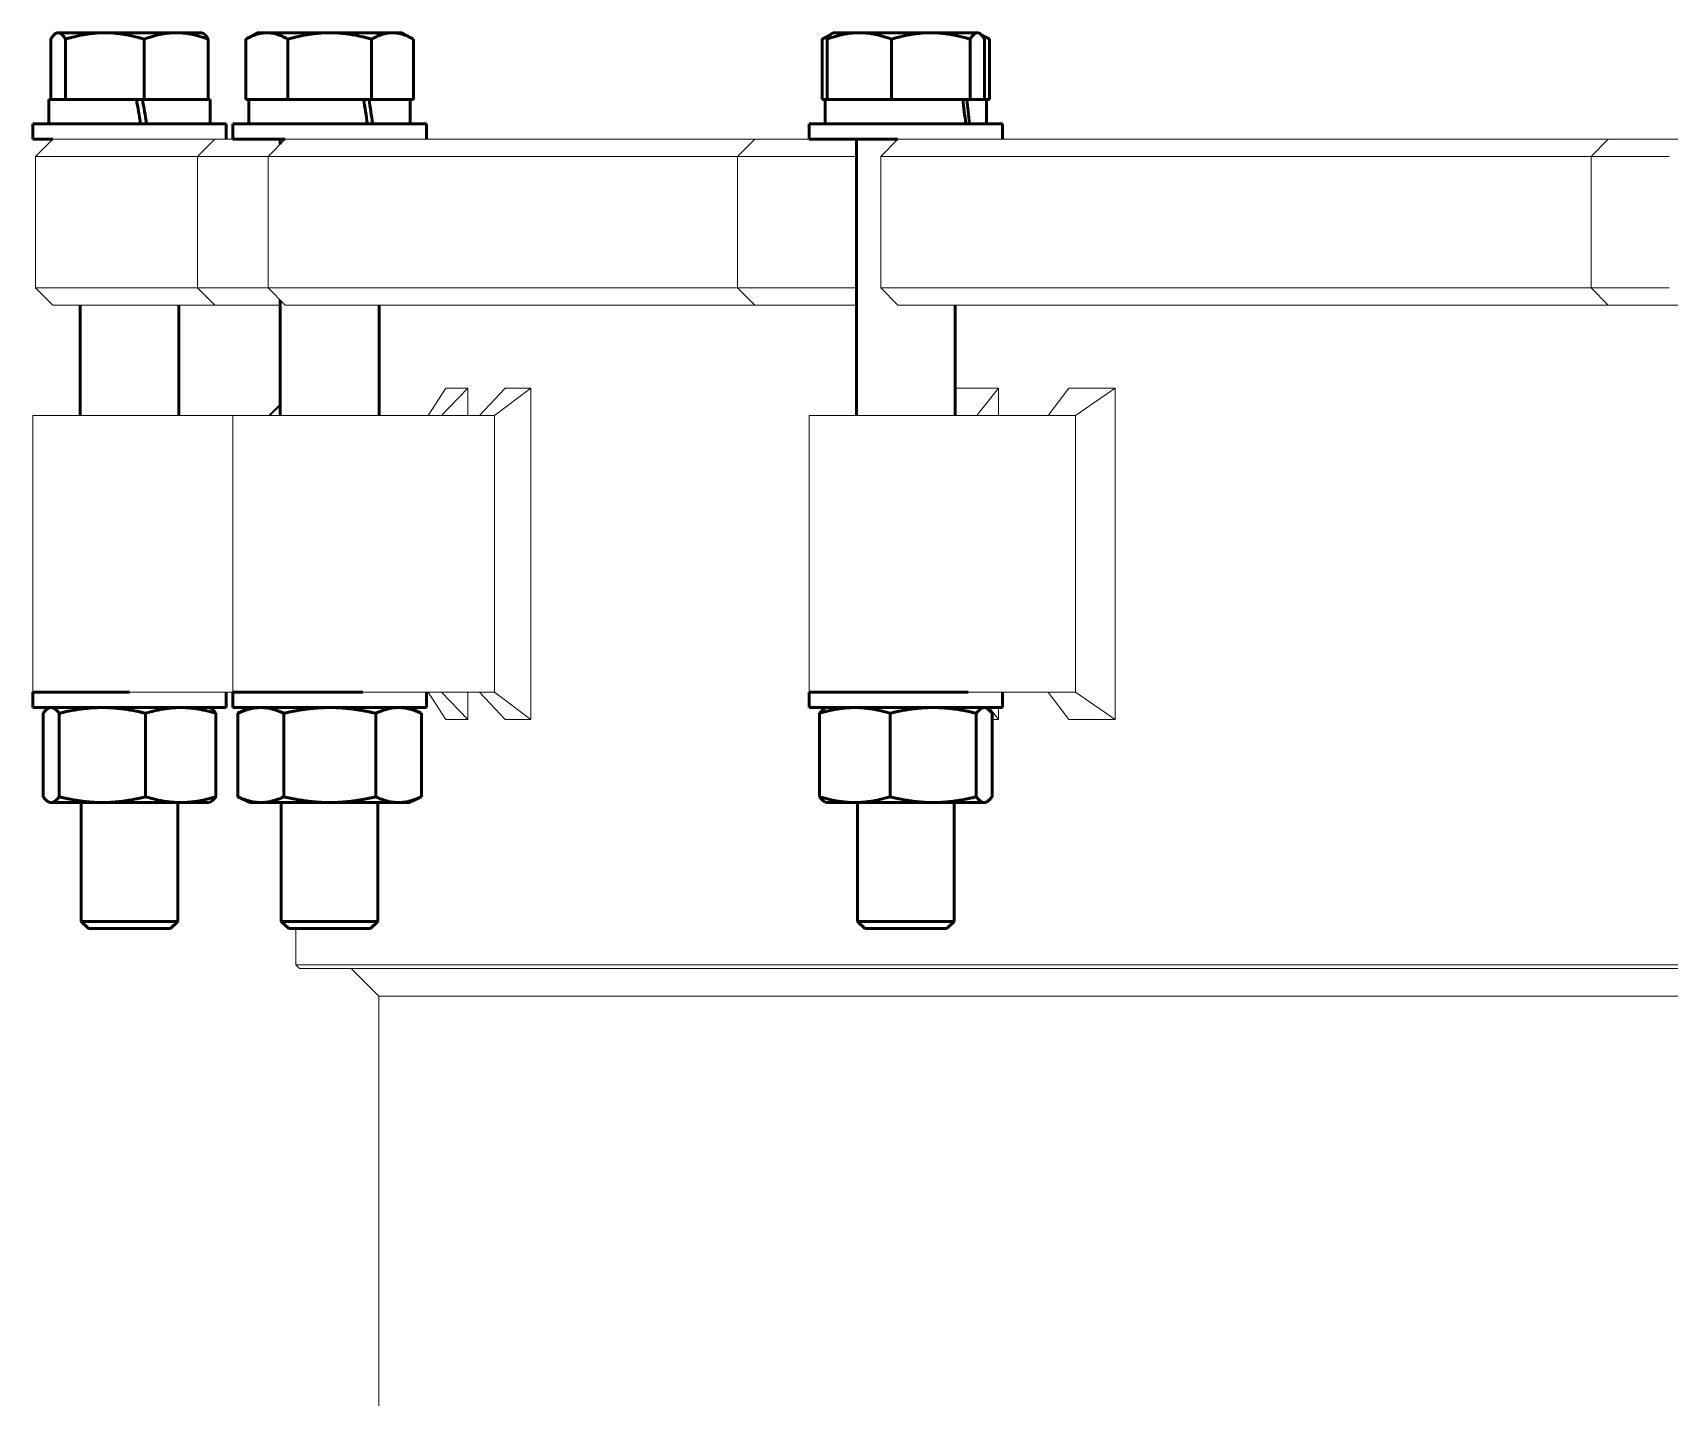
# Model space of a CAD drawing. Header units: inches. Extents: x 20 to 536, y 8 to 344.
# Drawn here: x 241.83 to 256.63, y 122.49 to 134.83 of the extents above; entities that cross this region are included whole.
import ezdxf

# ---------------------------------------------------------------- set-up
doc = ezdxf.new("R2010")
doc.units = ezdxf.units.IN
doc.header["$LTSCALE"] = 16
doc.header["$MEASUREMENT"] = 0
doc.layers.add('Visible (ANSI)', color=7, linetype='Continuous', lineweight=50)

msp = doc.modelspace()

# ---------------------------------------------------------------- linework, layer by layer
at = {"layer": 'Visible (ANSI)'}
for p, q in [((242.05031, 134.82928), (242.03997, 134.82331)), ((242.0605, 134.82928), (242.05031, 134.82928)), ((242.48315, 134.82928), (242.0605, 134.82928)), ((243.12896, 134.82928), (242.48315, 134.82928)), ((243.36231, 134.82928), (243.12896, 134.82928)), ((243.36231, 134.82928), (243.37266, 134.82331)), ((243.85992, 134.82928), (243.75928, 134.77118)), ((243.94844, 134.82928), (243.85992, 134.82928)), ((244.51719, 134.82928), (243.94844, 134.82928)), ((245.08467, 134.82928), (244.51719, 134.82928)), ((245.17192, 134.82928), (245.08467, 134.82928)), ((245.17192, 134.82928), (245.27256, 134.77118)), ((249.06057, 134.82357), (248.96983, 134.77118)), ((249.07046, 134.82928), (249.06057, 134.82357)), ((249.30577, 134.82928), (249.07046, 134.82928)), ((249.95202, 134.82928), (249.30577, 134.82928)), ((250.37272, 134.82928), (249.95202, 134.82928)), ((250.38246, 134.82928), (250.37272, 134.82928)), ((250.38246, 134.82928), (250.39236, 134.82357)), ((250.39236, 134.82357), (250.4831, 134.77118)), ((241.99401, 134.22528), (241.99401, 134.77069)), ((242.12699, 134.22528), (242.12699, 134.77069)), ((242.8393, 134.22528), (242.8393, 134.77069)), ((243.41862, 134.22528), (243.41862, 134.77069)), ((243.75844, 134.22528), (243.75844, 134.77069)), ((244.13845, 134.22528), (244.13845, 134.77069)), ((244.89593, 134.22528), (244.89593, 134.77069)), ((245.2734, 134.22528), (245.2734, 134.77069)), ((248.96898, 134.22528), (248.96898, 134.77069)), ((249.01516, 134.22528), (249.01516, 134.77069)), ((249.59637, 134.22528), (249.59637, 134.77069)), ((250.30767, 134.22528), (250.30767, 134.77069)), ((250.43776, 134.22528), (250.43776, 134.77069)), ((250.48394, 134.22528), (250.48394, 134.77069)), ((241.97681, 134.22528), (242.76889, 134.22528)), ((241.97681, 134.22528), (241.97681, 134.00628)), ((242.0605, 134.22528), (241.99401, 134.22528)), ((242.05031, 134.22528), (242.05031, 134.22528)), ((242.12699, 134.22528), (242.0605, 134.22528)), ((242.48315, 134.22528), (242.12699, 134.22528)), ((242.8393, 134.22528), (242.48315, 134.22528)), ((242.76889, 134.22528), (242.8104, 134.22528)), ((242.8104, 134.22528), (242.8233, 134.22528)), ((242.8233, 134.22528), (243.43581, 134.22528)), ((243.12896, 134.22528), (242.8393, 134.22528)), ((243.41862, 134.22528), (243.12896, 134.22528)), ((243.36231, 134.22528), (243.36231, 134.22528)), ((243.43581, 134.22528), (243.43581, 134.00628)), ((243.94844, 134.22528), (243.75844, 134.22528)), ((243.78642, 134.22528), (244.82331, 134.22528)), ((243.78642, 134.22528), (243.78642, 134.00628)), ((243.85992, 134.22528), (243.85992, 134.22528)), ((244.13845, 134.22528), (243.94844, 134.22528)), ((244.51719, 134.22528), (244.13845, 134.22528)), ((244.89593, 134.22528), (244.51719, 134.22528)), ((244.82331, 134.22528), (244.83525, 134.22528)), ((244.83525, 134.22528), (244.87213, 134.22528)), ((244.87213, 134.22528), (245.24542, 134.22528)), ((245.08467, 134.22528), (244.89593, 134.22528)), ((245.2734, 134.22528), (245.08467, 134.22528)), ((245.17192, 134.22528), (245.17192, 134.22528)), ((245.24542, 134.22528), (245.24542, 134.00628)), ((249.01516, 134.22528), (248.96898, 134.22528)), ((248.99696, 134.22528), (250.24159, 134.22528)), ((248.99696, 134.22528), (248.99696, 134.00628)), ((249.30577, 134.22528), (249.01516, 134.22528)), ((249.07046, 134.22528), (249.07046, 134.22528)), ((249.59637, 134.22528), (249.30577, 134.22528)), ((249.95202, 134.22528), (249.59637, 134.22528)), ((250.30767, 134.22528), (249.95202, 134.22528)), ((250.24159, 134.22528), (250.27893, 134.22528)), ((250.27893, 134.22528), (250.45596, 134.22528)), ((250.37272, 134.22528), (250.30767, 134.22528)), ((250.43776, 134.22528), (250.37272, 134.22528)), ((250.38246, 134.22528), (250.38246, 134.22528)), ((250.48394, 134.22528), (250.43776, 134.22528)), ((250.45596, 134.22528), (250.45596, 134.00628)), ((243.58131, 134.00628), (241.83131, 134.00628)), ((241.83131, 133.86565), (241.83131, 134.00628)), ((243.58131, 133.86565), (243.58131, 134.00628)), ((245.39092, 134.00628), (243.64092, 134.00628)), ((243.64092, 133.86565), (243.64092, 134.00628)), ((245.39092, 133.86565), (245.39092, 134.00628)), ((250.60146, 134.00628), (248.85146, 134.00628)), ((248.85146, 133.86565), (248.85146, 134.00628)), ((250.60146, 133.86565), (250.60146, 134.00628)), ((241.83131, 133.86565), (242.01183, 133.86565)), ((243.64092, 133.86565), (244.1141, 133.86565)), ((244.06842, 133.86565), (244.06842, 133.81997)), ((248.85146, 133.86565), (249.65432, 133.86565)), ((249.27896, 133.86565), (249.27896, 131.36565)), ((242.25881, 132.36565), (242.25881, 131.36565)), ((243.15381, 132.36565), (243.15381, 131.36565)), ((244.06842, 132.41134), (244.06842, 131.36565)), ((244.96342, 132.36565), (244.96342, 131.36565)), ((250.17396, 132.36565), (250.17396, 131.36565)), ((242.70631, 128.86565), (241.83131, 128.86565)), ((241.83131, 128.72503), (241.83131, 128.86565)), ((243.58131, 128.72503), (243.58131, 128.86565)), ((244.81519, 128.86565), (243.64092, 128.86565)), ((243.64092, 128.72503), (243.64092, 128.86565)), ((245.39092, 128.72503), (245.39092, 128.86565)), ((250.2889, 128.86565), (248.85146, 128.86565)), ((248.85146, 128.72503), (248.85146, 128.86565)), ((250.60146, 128.72503), (250.60146, 128.86565)), ((241.83131, 128.72503), (243.58131, 128.72503)), ((241.9256, 127.9179), (241.9256, 128.67316)), ((241.98731, 128.72503), (241.97597, 128.71974)), ((242.07136, 127.9179), (242.07136, 128.67316)), ((242.85207, 127.9179), (242.85207, 128.67316)), ((243.42531, 128.72503), (243.43666, 128.71974)), ((243.48702, 127.9179), (243.48702, 128.67316)), ((243.64092, 128.72503), (245.39092, 128.72503)), ((243.68569, 127.9179), (243.68569, 128.67316)), ((243.79692, 128.72503), (243.68662, 128.67359)), ((244.1022, 127.9179), (244.1022, 128.67316)), ((244.93243, 127.9179), (244.93243, 128.67316)), ((245.23492, 128.72503), (245.34522, 128.67359)), ((245.34615, 127.9179), (245.34615, 128.67316)), ((248.85146, 128.72503), (250.60146, 128.72503)), ((248.94685, 127.9179), (248.94685, 128.67316)), ((249.00746, 128.72503), (248.99662, 128.71997)), ((249.58388, 127.9179), (249.58388, 128.67316)), ((250.36349, 127.9179), (250.36349, 128.67316)), ((250.44546, 128.72503), (250.45631, 128.71997)), ((250.50607, 127.9179), (250.50607, 128.67316)), ((241.98731, 127.86603), (241.97597, 127.87132)), ((241.98731, 127.86603), (241.99848, 127.86603)), ((241.99848, 127.86603), (242.46171, 127.86603)), ((242.26881, 127.86603), (242.26881, 126.79139)), ((242.46171, 127.86603), (243.16955, 127.86603)), ((243.14381, 127.86603), (243.14381, 126.79139)), ((243.16955, 127.86603), (243.42531, 127.86603)), ((243.42531, 127.86603), (243.43666, 127.87132)), ((243.79692, 127.86603), (243.68662, 127.91746)), ((243.79692, 127.86603), (243.89394, 127.86603)), ((243.89394, 127.86603), (244.51731, 127.86603)), ((244.07842, 127.86603), (244.07842, 126.79139)), ((244.51731, 127.86603), (245.13929, 127.86603)), ((244.95342, 127.86603), (244.95342, 126.79139)), ((245.13929, 127.86603), (245.23492, 127.86603)), ((245.23492, 127.86603), (245.34522, 127.91746)), ((249.00746, 127.86603), (248.99662, 127.87109)), ((249.00746, 127.86603), (249.26537, 127.86603)), ((249.26537, 127.86603), (249.97369, 127.86603)), ((249.28896, 127.86603), (249.28896, 126.79139)), ((249.97369, 127.86603), (250.43478, 127.86603)), ((250.16396, 127.86603), (250.16396, 126.79139)), ((250.43478, 127.86603), (250.44546, 127.86603)), ((250.44546, 127.86603), (250.45631, 127.87109)), ((242.26881, 126.79139), (243.14381, 126.79139)), ((242.33698, 126.72528), (242.26881, 126.79139)), ((243.07565, 126.72528), (242.33698, 126.72528)), ((243.07565, 126.72528), (243.14381, 126.79139)), ((244.07842, 126.79139), (244.95342, 126.79139)), ((244.14658, 126.72528), (244.07842, 126.79139)), ((244.88526, 126.72528), (244.14658, 126.72528)), ((244.88526, 126.72528), (244.95342, 126.79139)), ((249.28896, 126.79139), (250.16396, 126.79139)), ((249.35712, 126.72528), (249.28896, 126.79139)), ((250.0958, 126.72528), (249.35712, 126.72528)), ((250.0958, 126.72528), (250.16396, 126.79139))]:
    msp.add_line(p, q, dxfattribs=at)
at = {"layer": 'Visible (ANSI)', "linetype": 'Continuous', "lineweight": 18}
for p, q in [((242.01183, 133.86565), (241.85683, 133.71065)), ((242.01183, 133.86565), (242.01186, 133.86565)), ((242.01186, 133.86565), (242.01987, 133.86565)), ((242.01987, 133.86565), (242.86439, 133.86565)), ((243.47744, 133.86565), (242.86439, 133.86565)), ((243.47744, 133.86565), (243.32244, 133.71065)), ((243.47744, 133.86565), (243.51917, 133.86565)), ((243.51917, 133.86565), (243.60603, 133.86565)), ((243.60603, 133.86565), (243.64092, 133.86565)), ((244.1141, 133.86565), (243.9591, 133.71065)), ((244.1141, 133.86565), (244.12066, 133.86565)), ((244.12066, 133.86565), (244.22256, 133.86565)), ((244.22256, 133.86565), (245.29549, 133.86565)), ((246.19404, 133.86565), (245.29549, 133.86565)), ((247.01195, 133.86565), (246.19404, 133.86565)), ((247.01195, 133.86565), (248.35977, 133.86565)), ((248.35977, 133.86565), (248.20477, 133.71065)), ((248.35977, 133.86565), (248.53964, 133.86565)), ((248.53964, 133.86565), (248.71089, 133.86565)), ((248.71089, 133.86565), (248.84621, 133.86565)), ((248.85146, 133.86565), (248.84621, 133.86565)), ((249.65432, 133.86565), (249.49932, 133.71065)), ((249.65432, 133.86565), (249.67807, 133.86565)), ((249.67807, 133.86565), (249.86159, 133.86565)), ((249.86159, 133.86565), (251.0335, 133.86565)), ((251.766, 133.86565), (251.0335, 133.86565)), ((252.65062, 133.86565), (251.766, 133.86565)), ((252.65062, 133.86565), (256.07749, 133.86565)), ((256.07749, 133.86565), (255.92249, 133.71065)), ((256.07749, 133.86565), (256.47573, 133.86565)), ((256.47573, 133.86565), (256.71072, 133.86565)), ((241.85691, 133.71065), (241.85683, 133.71065)), ((241.85683, 133.71065), (241.85683, 132.52065)), ((241.86495, 133.71065), (241.85691, 133.71065)), ((242.86439, 133.71065), (241.86495, 133.71065)), ((242.86439, 133.71065), (243.32244, 133.71065)), ((243.37182, 133.71065), (243.32244, 133.71065)), ((243.32244, 133.71065), (243.32244, 132.52065)), ((243.45913, 133.71065), (243.37182, 133.71065)), ((243.78158, 133.71065), (243.45913, 133.71065)), ((243.78158, 133.71065), (243.9591, 133.71065)), ((243.97635, 133.71065), (243.9591, 133.71065)), ((243.9591, 133.71065), (243.9591, 132.52065)), ((244.07877, 133.71065), (243.97635, 133.71065)), ((245.3485, 133.71065), (244.07877, 133.71065)), ((245.3485, 133.71065), (246.24705, 133.71065)), ((246.24705, 133.71065), (246.87141, 133.71065)), ((248.20477, 133.71065), (246.87141, 133.71065)), ((248.41763, 133.71065), (248.20477, 133.71065)), ((248.20477, 133.71065), (248.20477, 132.52065)), ((248.58975, 133.71065), (248.41763, 133.71065)), ((248.94584, 133.71065), (248.58975, 133.71065)), ((248.94584, 133.71065), (249.27896, 133.71065)), ((249.56181, 133.71065), (249.49932, 133.71065)), ((249.49932, 133.71065), (249.49932, 132.52065)), ((249.74625, 133.71065), (249.56181, 133.71065)), ((251.13313, 133.71065), (249.74625, 133.71065)), ((251.13313, 133.71065), (251.86563, 133.71065)), ((251.86563, 133.71065), (252.54092, 133.71065)), ((255.92249, 133.71065), (252.54092, 133.71065)), ((256.39378, 133.71065), (255.92249, 133.71065)), ((255.92249, 133.71065), (255.92249, 132.52065)), ((256.62995, 133.71065), (256.39378, 133.71065)), ((241.85683, 132.52065), (241.85691, 132.52065)), ((242.01183, 132.36565), (241.85683, 132.52065)), ((241.85691, 132.52065), (241.86495, 132.52065)), ((241.86495, 132.52065), (242.86439, 132.52065)), ((243.32244, 132.52065), (242.86439, 132.52065)), ((243.32244, 132.52065), (243.37182, 132.52065)), ((243.47744, 132.36565), (243.32244, 132.52065)), ((243.37182, 132.52065), (243.45913, 132.52065)), ((243.45913, 132.52065), (243.78158, 132.52065)), ((243.9591, 132.52065), (243.78158, 132.52065)), ((243.9591, 132.52065), (243.97635, 132.52065)), ((244.1141, 132.36565), (243.9591, 132.52065)), ((243.97635, 132.52065), (244.07877, 132.52065)), ((244.07877, 132.52065), (245.3485, 132.52065)), ((246.24705, 132.52065), (245.3485, 132.52065)), ((246.87141, 132.52065), (246.24705, 132.52065)), ((246.87141, 132.52065), (248.20477, 132.52065)), ((248.20477, 132.52065), (248.41763, 132.52065)), ((248.35977, 132.36565), (248.20477, 132.52065)), ((248.41763, 132.52065), (248.58975, 132.52065)), ((248.58975, 132.52065), (248.94584, 132.52065)), ((249.27896, 132.52065), (248.94584, 132.52065)), ((249.49932, 132.52065), (249.56181, 132.52065)), ((249.65432, 132.36565), (249.49932, 132.52065)), ((249.56181, 132.52065), (249.74625, 132.52065)), ((249.74625, 132.52065), (251.13313, 132.52065)), ((251.86563, 132.52065), (251.13313, 132.52065)), ((252.54092, 132.52065), (251.86563, 132.52065)), ((252.54092, 132.52065), (255.92249, 132.52065)), ((255.92249, 132.52065), (256.39378, 132.52065)), ((256.07749, 132.36565), (255.92249, 132.52065)), ((256.39378, 132.52065), (256.62995, 132.52065)), ((242.01186, 132.36565), (242.01183, 132.36565)), ((242.01987, 132.36565), (242.01186, 132.36565)), ((242.86439, 132.36565), (242.01987, 132.36565)), ((242.86439, 132.36565), (243.47744, 132.36565)), ((243.51917, 132.36565), (243.47744, 132.36565)), ((243.60603, 132.36565), (243.51917, 132.36565)), ((243.72857, 132.36565), (243.60603, 132.36565)), ((243.72857, 132.36565), (244.06842, 132.36565)), ((244.12066, 132.36565), (244.1141, 132.36565)), ((244.22256, 132.36565), (244.12066, 132.36565)), ((245.29549, 132.36565), (244.22256, 132.36565)), ((245.29549, 132.36565), (246.19404, 132.36565)), ((246.19404, 132.36565), (246.69547, 132.36565)), ((248.35977, 132.36565), (246.69547, 132.36565)), ((248.53964, 132.36565), (248.35977, 132.36565)), ((248.71089, 132.36565), (248.53964, 132.36565)), ((248.84621, 132.36565), (248.71089, 132.36565)), ((248.84621, 132.36565), (249.27896, 132.36565)), ((249.67807, 132.36565), (249.65432, 132.36565)), ((249.86159, 132.36565), (249.67807, 132.36565)), ((251.0335, 132.36565), (249.86159, 132.36565)), ((251.0335, 132.36565), (251.766, 132.36565)), ((251.766, 132.36565), (252.24477, 132.36565)), ((256.07749, 132.36565), (252.24477, 132.36565)), ((256.47573, 132.36565), (256.07749, 132.36565)), ((256.71072, 132.36565), (256.47573, 132.36565)), ((245.56628, 131.61556), (245.40855, 131.36565)), ((245.76468, 131.61556), (245.52838, 131.36565)), ((245.56628, 131.61556), (245.76468, 131.61556)), ((245.76468, 131.61556), (245.76468, 131.36565)), ((246.10373, 131.61556), (245.8704, 131.36565)), ((246.33576, 131.61556), (246.00708, 131.36565)), ((246.10373, 131.61556), (246.33576, 131.61556)), ((246.33576, 128.61575), (246.33576, 131.61556)), ((250.17396, 131.61556), (250.56406, 131.61556)), ((250.56406, 131.61556), (250.36984, 131.36565)), ((250.56406, 131.61556), (250.56406, 131.36565)), ((251.20126, 131.61556), (251.01263, 131.36565)), ((251.20126, 131.61556), (251.61944, 131.61556)), ((251.61944, 131.61556), (251.26055, 131.36565)), ((251.61944, 128.61575), (251.61944, 131.61556)), ((244.06842, 131.46834), (243.96574, 131.36565)), ((244.06842, 131.45614), (243.97471, 131.36565)), ((241.83131, 131.36565), (242.70631, 131.36565)), ((241.83131, 128.86565), (241.83131, 131.36565)), ((242.70631, 131.36565), (243.64092, 131.36565)), ((243.64092, 131.36565), (244.81519, 131.36565)), ((243.64092, 128.86565), (243.64092, 131.36565)), ((244.81519, 131.36565), (246.00708, 131.36565)), ((246.00708, 128.86565), (246.00708, 131.36565)), ((248.85146, 131.36565), (250.2889, 131.36565)), ((248.85146, 128.86565), (248.85146, 131.36565)), ((250.2889, 131.36565), (251.26055, 131.36565)), ((251.26055, 128.86565), (251.26055, 131.36565)), ((242.70631, 128.86565), (241.83131, 128.86565)), ((243.64092, 128.86565), (242.70631, 128.86565)), ((244.81519, 128.86565), (243.64092, 128.86565)), ((246.00708, 128.86565), (244.81519, 128.86565)), ((245.56628, 128.61575), (245.40855, 128.86565)), ((245.76468, 128.61575), (245.52838, 128.86565)), ((245.76468, 128.86565), (245.76468, 128.61575)), ((246.10373, 128.61575), (245.8704, 128.86565)), ((246.33576, 128.61575), (246.00708, 128.86565)), ((250.2889, 128.86565), (248.85146, 128.86565)), ((251.26055, 128.86565), (250.2889, 128.86565)), ((251.20126, 128.61575), (251.01263, 128.86565)), ((251.61944, 128.61575), (251.26055, 128.86565)), ((245.76468, 128.61575), (245.56628, 128.61575)), ((246.33576, 128.61575), (246.10373, 128.61575)), ((250.56406, 128.61575), (250.47913, 128.72503)), ((250.56406, 128.61575), (250.50607, 128.61575)), ((250.56406, 128.72503), (250.56406, 128.61575)), ((251.61944, 128.61575), (251.20126, 128.61575)), ((244.21131, 126.3969), (244.21131, 126.72528)), ((244.21131, 126.3969), (272.71262, 126.3969)), ((244.24256, 126.36565), (244.21131, 126.3969)), ((272.68824, 126.36565), (244.24256, 126.36565)), ((244.96062, 126.11565), (244.71062, 126.36565)), ((244.96062, 57.86565), (244.96062, 126.11565)), ((272.33291, 126.11565), (244.96062, 126.11565))]:
    msp.add_line(p, q, dxfattribs=at)
at = {"layer": 'Visible (ANSI)'}
for centre, major_axis, ratio, start_param, end_param in [((242.70631, 133.85103), (0.71883, -4.13714), 0.03004929, 1.60310982, 1.65615919), ((242.70631, 134.16153), (0.71883, -4.13714), 0.03004929, 1.52804079, 1.58098457), ((244.51592, 133.85103), (0.63586, -4.13684), 0.08643305, 1.59504621, 1.64809558), ((244.51592, 134.16153), (0.63586, -4.13684), 0.08643305, 1.51997718, 1.57292095), ((249.72646, 133.85103), (0.47638, -4.13671), 0.13355473, 1.59295197, 1.64600134), ((249.72646, 134.16153), (0.47638, -4.13671), 0.13355473, 1.51788294, 1.57082671)]:
    msp.add_ellipse(centre, major_axis=major_axis, ratio=ratio, start_param=start_param, end_param=end_param, dxfattribs=at)
for points, weights in [([(242.0605, 134.82928), (242.02964, 134.82928), (241.99401, 134.77069)], [1, 1.0379548493, 1]), ([(242.12699, 134.77069), (242.09136, 134.82928), (242.0605, 134.82928)], [1, 1.0379548493, 1]), ([(242.48315, 134.82928), (242.31786, 134.82928), (242.12699, 134.77069)], [1, 1.0379548493, 1]), ([(242.8393, 134.77069), (242.64844, 134.82928), (242.48315, 134.82928)], [1, 1.0379548493, 1]), ([(243.12896, 134.82928), (242.99453, 134.82928), (242.8393, 134.77069)], [1, 1.0379548493, 1]), ([(243.41862, 134.77069), (243.26339, 134.82928), (243.12896, 134.82928)], [1, 1.0379548493, 1]), ([(243.37266, 134.82331), (243.39417, 134.81089), (243.41862, 134.77069)], [1.01657159114, 1.02573438582, 1]), ([(243.94844, 134.82928), (243.86026, 134.82928), (243.75844, 134.77069)], [1, 1.0379548493, 1]), ([(244.13845, 134.77069), (244.03663, 134.82928), (243.94844, 134.82928)], [1, 1.0379548493, 1]), ([(244.51719, 134.82928), (244.34142, 134.82928), (244.13845, 134.77069)], [1, 1.0379548493, 1]), ([(244.89593, 134.77069), (244.69296, 134.82928), (244.51719, 134.82928)], [1, 1.0379548493, 1]), ([(245.08467, 134.82928), (244.99707, 134.82928), (244.89593, 134.77069)], [1, 1.0379548493, 1]), ([(245.2734, 134.77069), (245.17226, 134.82928), (245.08467, 134.82928)], [1, 1.0379548493, 1]), ([(249.30577, 134.82928), (249.1709, 134.82928), (249.01516, 134.77069)], [1, 1.0379548493, 1]), ([(249.01516, 134.77069), (249.03933, 134.81131), (249.06057, 134.82357)], [1, 1.02600759169, 1.01637310665]), ([(249.59637, 134.77069), (249.44064, 134.82928), (249.30577, 134.82928)], [1, 1.0379548493, 1]), ([(249.95202, 134.82928), (249.78697, 134.82928), (249.59637, 134.77069)], [1, 1.0379548493, 1]), ([(250.30767, 134.77069), (250.11708, 134.82928), (249.95202, 134.82928)], [1, 1.0379548493, 1]), ([(250.37272, 134.82928), (250.34253, 134.82928), (250.30767, 134.77069)], [1, 1.0379548493, 1]), ([(250.43776, 134.77069), (250.4029, 134.82928), (250.37272, 134.82928)], [1, 1.0379548493, 1]), ([(243.75844, 134.77069), (243.75886, 134.77094), (243.75928, 134.77118)], [1, 1.00015275945, 1.00030428927]), ([(249.0392, 134.80498), (249.00552, 134.79172), (248.96898, 134.77069)], [1.01727786751, 1.01329823303, 1]), ([(248.96898, 134.77069), (248.9694, 134.77094), (248.96983, 134.77118)], [1, 1.00015275945, 1.00030428927]), ([(250.48394, 134.77069), (250.44726, 134.79194), (250.41347, 134.80526)], [1, 1.01344146313, 1.01736251269]), ([(241.99848, 128.72503), (241.96466, 128.72503), (241.9256, 128.67316)], [1, 1.0379548493, 1]), ([(242.07136, 128.67316), (242.0323, 128.72503), (241.99848, 128.72503)], [1, 1.0379548493, 1]), ([(242.46171, 128.72503), (242.28055, 128.72503), (242.07136, 128.67316)], [1, 1.0379548493, 1]), ([(242.85207, 128.67316), (242.64288, 128.72503), (242.46171, 128.72503)], [1, 1.0379548493, 1]), ([(243.16955, 128.72503), (243.0222, 128.72503), (242.85207, 128.67316)], [1, 1.0379548493, 1]), ([(243.48702, 128.67316), (243.31689, 128.72503), (243.16955, 128.72503)], [1, 1.0379548493, 1]), ([(243.43666, 128.71974), (243.46023, 128.70875), (243.48702, 128.67316)], [1.01657159114, 1.02573438582, 1]), ([(243.89394, 128.72503), (243.79729, 128.72503), (243.68569, 128.67316)], [1, 1.0379548493, 1]), ([(243.68569, 128.67316), (243.68615, 128.67338), (243.68662, 128.67359)], [1, 1.00015275945, 1.00030428927]), ([(244.1022, 128.67316), (243.9906, 128.72503), (243.89394, 128.72503)], [1, 1.0379548493, 1]), ([(244.51731, 128.72503), (244.32466, 128.72503), (244.1022, 128.67316)], [1, 1.0379548493, 1]), ([(244.93243, 128.67316), (244.70997, 128.72503), (244.51731, 128.72503)], [1, 1.0379548493, 1]), ([(245.13929, 128.72503), (245.04328, 128.72503), (244.93243, 128.67316)], [1, 1.0379548493, 1]), ([(245.34615, 128.67316), (245.23529, 128.72503), (245.13929, 128.72503)], [1, 1.0379548493, 1]), ([(249.26537, 128.72503), (249.11755, 128.72503), (248.94685, 128.67316)], [1, 1.0379548493, 1]), ([(248.94685, 128.67316), (248.97334, 128.70912), (248.99662, 128.71997)], [1, 1.02600759169, 1.01637310665]), ([(249.58388, 128.67316), (249.41319, 128.72503), (249.26537, 128.72503)], [1, 1.0379548493, 1]), ([(249.97369, 128.72503), (249.79278, 128.72503), (249.58388, 128.67316)], [1, 1.0379548493, 1]), ([(250.36349, 128.67316), (250.15459, 128.72503), (249.97369, 128.72503)], [1, 1.0379548493, 1]), ([(250.43478, 128.72503), (250.40169, 128.72503), (250.36349, 128.67316)], [1, 1.0379548493, 1]), ([(250.50607, 128.67316), (250.46787, 128.72503), (250.43478, 128.72503)], [1, 1.0379548493, 1]), ([(241.9256, 127.9179), (241.96466, 127.86603), (241.99848, 127.86603)], [1, 1.0379548493, 1]), ([(241.99848, 127.86603), (242.0323, 127.86603), (242.07136, 127.9179)], [1, 1.0379548493, 1]), ([(242.07136, 127.9179), (242.28055, 127.86603), (242.46171, 127.86603)], [1, 1.0379548493, 1]), ([(242.46171, 127.86603), (242.64288, 127.86603), (242.85207, 127.9179)], [1, 1.0379548493, 1]), ([(242.85207, 127.9179), (243.0222, 127.86603), (243.16955, 127.86603)], [1, 1.0379548493, 1]), ([(243.16955, 127.86603), (243.31689, 127.86603), (243.48702, 127.9179)], [1, 1.0379548493, 1]), ([(243.48702, 127.9179), (243.46023, 127.88231), (243.43666, 127.87132)], [1, 1.02573438582, 1.01657159114]), ([(243.68569, 127.9179), (243.79729, 127.86603), (243.89394, 127.86603)], [1, 1.0379548493, 1]), ([(243.68662, 127.91746), (243.68615, 127.91768), (243.68569, 127.9179)], [1.00030428927, 1.00015275945, 1]), ([(243.89394, 127.86603), (243.9906, 127.86603), (244.1022, 127.9179)], [1, 1.0379548493, 1]), ([(244.1022, 127.9179), (244.32466, 127.86603), (244.51731, 127.86603)], [1, 1.0379548493, 1]), ([(244.51731, 127.86603), (244.70997, 127.86603), (244.93243, 127.9179)], [1, 1.0379548493, 1]), ([(244.93243, 127.9179), (245.04328, 127.86603), (245.13929, 127.86603)], [1, 1.0379548493, 1]), ([(245.13929, 127.86603), (245.23529, 127.86603), (245.34615, 127.9179)], [1, 1.0379548493, 1]), ([(248.94685, 127.9179), (249.11755, 127.86603), (249.26537, 127.86603)], [1, 1.0379548493, 1]), ([(248.99662, 127.87109), (248.97334, 127.88194), (248.94685, 127.9179)], [1.01637310665, 1.02600759169, 1]), ([(249.26537, 127.86603), (249.41319, 127.86603), (249.58388, 127.9179)], [1, 1.0379548493, 1]), ([(249.58388, 127.9179), (249.79278, 127.86603), (249.97369, 127.86603)], [1, 1.0379548493, 1]), ([(249.97369, 127.86603), (250.15459, 127.86603), (250.36349, 127.9179)], [1, 1.0379548493, 1]), ([(250.36349, 127.9179), (250.40169, 127.86603), (250.43478, 127.86603)], [1, 1.0379548493, 1]), ([(250.43478, 127.86603), (250.46787, 127.86603), (250.50607, 127.9179)], [1, 1.0379548493, 1])]:
    msp.add_rational_spline(points, weights, degree=2, dxfattribs=at)

doc.saveas('drawing.dxf')
